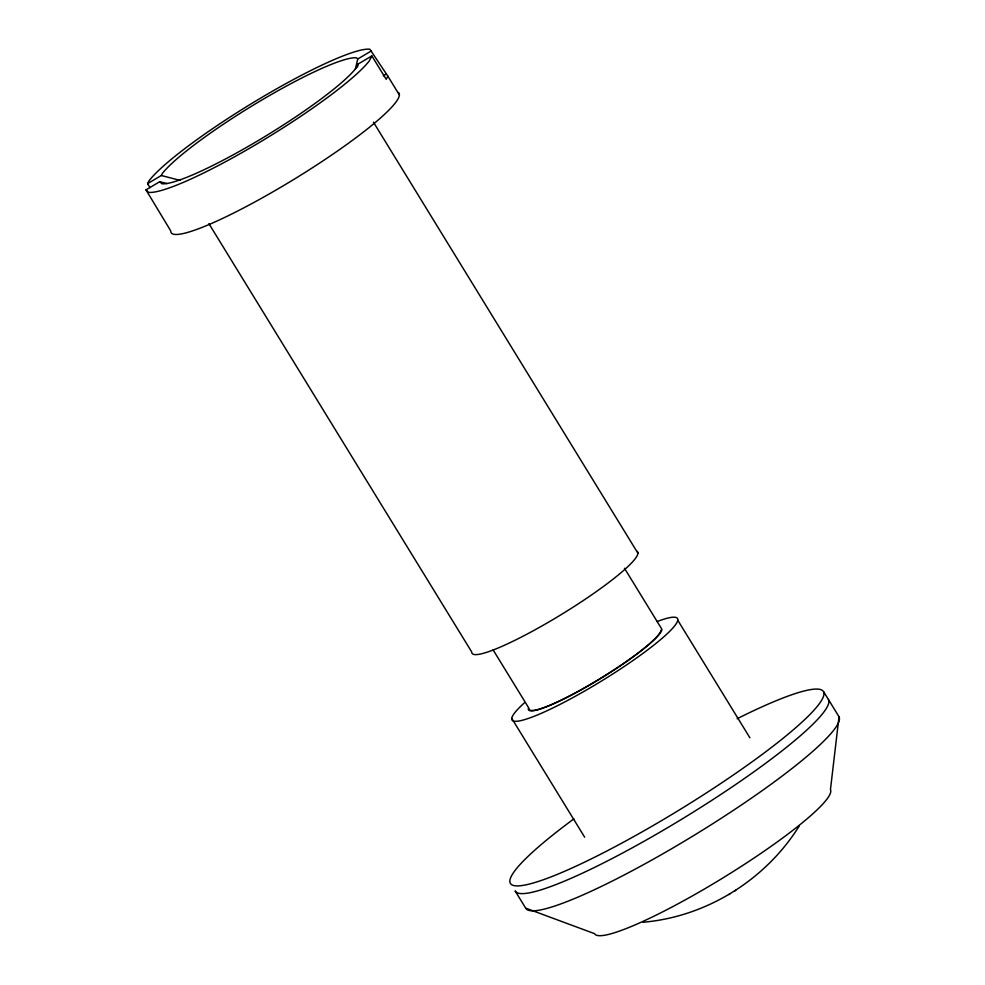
<?xml version="1.0" encoding="UTF-8"?>
<svg xmlns="http://www.w3.org/2000/svg" width="985" height="985" viewBox="0 0 985 985"><rect width="100%" height="100%" fill="white"/><g stroke="black" fill="none" stroke-linecap="round" stroke-linejoin="round"><path stroke-width="1.48" d="M823.657 691.729L839.011 716.76L830.453 789.625A138.183 19.306 -31.5 0 1 720.946 879.137A138.183 19.306 -31.5 0 1 594.62 933.682L525.682 908.133L515.13 890.92A183.592 25.647 -31.5 0 0 682.962 818.461A183.592 25.647 -31.5 0 0 828.447 699.535M357.432 67.029L358.134 64.062L371.862 55.923L386.219 79.329L387.856 76.165L369.892 49.25A133.603 18.666 -31.5 0 0 260.335 98.291A133.603 18.666 -31.5 0 0 149.104 180.686L147.578 183.641L149.979 187.544M355.289 69.406L357.752 59.002L371.517 50.838M147.578 183.641L161.306 175.502L162.34 173.483A117.535 16.413 -31.5 0 1 260.2 100.999A117.535 16.413 -31.5 0 1 356.57 57.856L357.752 59.002M358.134 64.062L356.053 68.1A117.535 16.413 -31.5 0 1 258.193 140.572A117.535 16.413 -31.5 0 1 161.823 183.727L159.755 181.708L145.989 189.871L170.762 230.946A133.603 18.666 -31.5 0 0 291.388 180.908A133.603 18.666 -31.5 0 0 398.506 92.528M371.862 55.923L369.301 60.898A133.603 18.666 -31.5 0 1 258.058 143.281A133.603 18.666 -31.5 0 1 148.513 192.334L145.989 189.871M799.278 825.91C765.69 879.839 706.491 916.764 643.094 922.243M728.875 894.552L729.86 893.924M734.453 891.093L735.746 890.317M383.251 75.82L385.886 74.257M159.755 181.708L166.97 183.567M161.306 175.502L180.033 180.366M387.856 76.165L399.331 94.88M373.426 122.128L637.886 553.164M677.754 620.218L749.893 737.79M624.465 568.246L661.908 629.28A77.68 10.847 -31.5 0 1 594.805 681.916A77.68 10.847 -31.5 0 1 529.007 708.4L493.153 649.952M208.906 223.644L471.766 652.058A97.096 13.568 -31.5 0 0 561.253 614.578A97.096 13.568 -31.5 0 0 636.766 551.071M511.72 718.311L584.659 837.188M661.157 630.031A77.68 10.847 -31.5 0 1 592.502 683.27A77.68 10.847 -31.5 0 1 528.317 708.498M657.032 621.572A97.096 13.568 -31.5 0 1 655.456 643.821A97.096 13.568 -31.5 0 1 544.2 712.032A97.096 13.568 -31.5 0 1 524.242 702.982M839.011 716.76A183.592 25.647 -31.5 0 1 693.514 835.674A183.592 25.647 -31.5 0 1 525.682 908.133M737.112 718.73A183.592 25.647 -31.5 0 1 794.772 728.543A183.592 25.647 -31.5 0 1 556.734 874.618A183.592 25.647 -31.5 0 1 573.861 818.904"/></g></svg>
